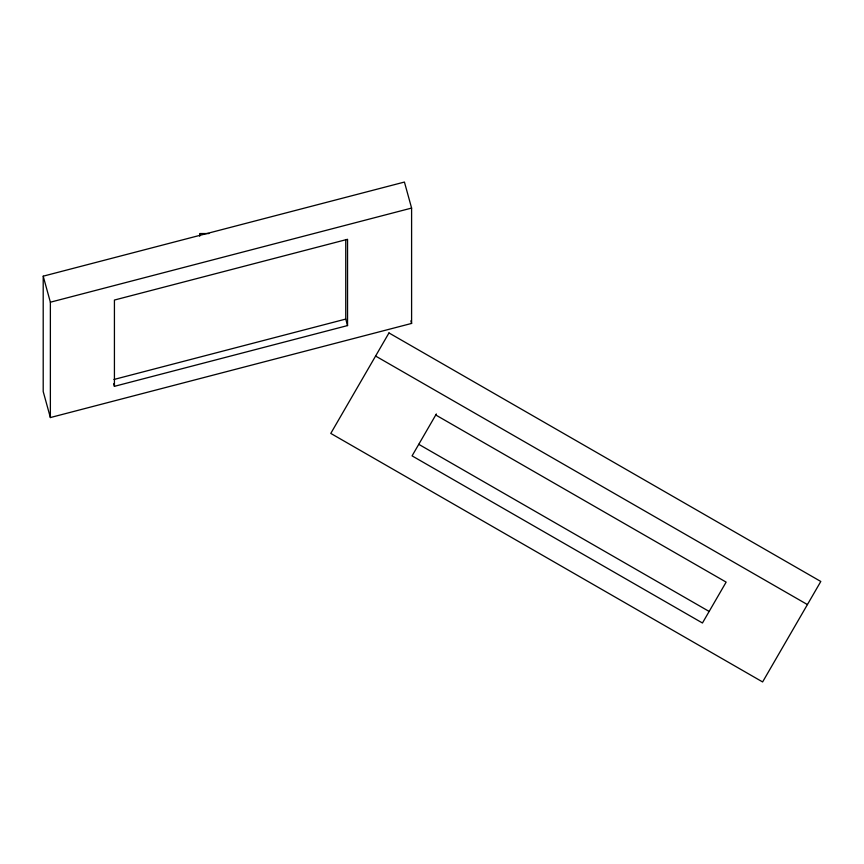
<?xml version="1.0" encoding="UTF-8"?>
<svg xmlns="http://www.w3.org/2000/svg" width="864" height="864" viewBox="0 0 864 864"><rect width="100%" height="100%" fill="white"/><g stroke="black" fill="none" stroke-linecap="round" stroke-linejoin="round"><path stroke-width="1.3" d="M436.352 413.953L412.074 455.868L702.454 622.998L726.138 582.12L435.748 414.99M43.2 276.178L404.428 182.056L411.599 208.073L411.599 323.428L50.371 417.55L43.2 391.532L43.2 276.178L50.371 302.206L50.371 417.55M50.371 302.206L411.599 208.073M113.94 379.48L345.751 319.075L345.751 239.533M114.426 386.327L347.544 325.577L347.544 239.306L114.426 300.046L114.426 386.327L113.713 383.724M208.937 233.55L199.703 233.55L199.703 236.239M375.592 356.044L807.419 604.573M418.759 444.323L709.15 611.442M410.886 320.825L411.599 323.428M345.751 319.075L347.544 325.577M388.973 332.942L330.782 433.415L762.61 681.944L820.8 581.472L388.973 332.942"/></g></svg>
